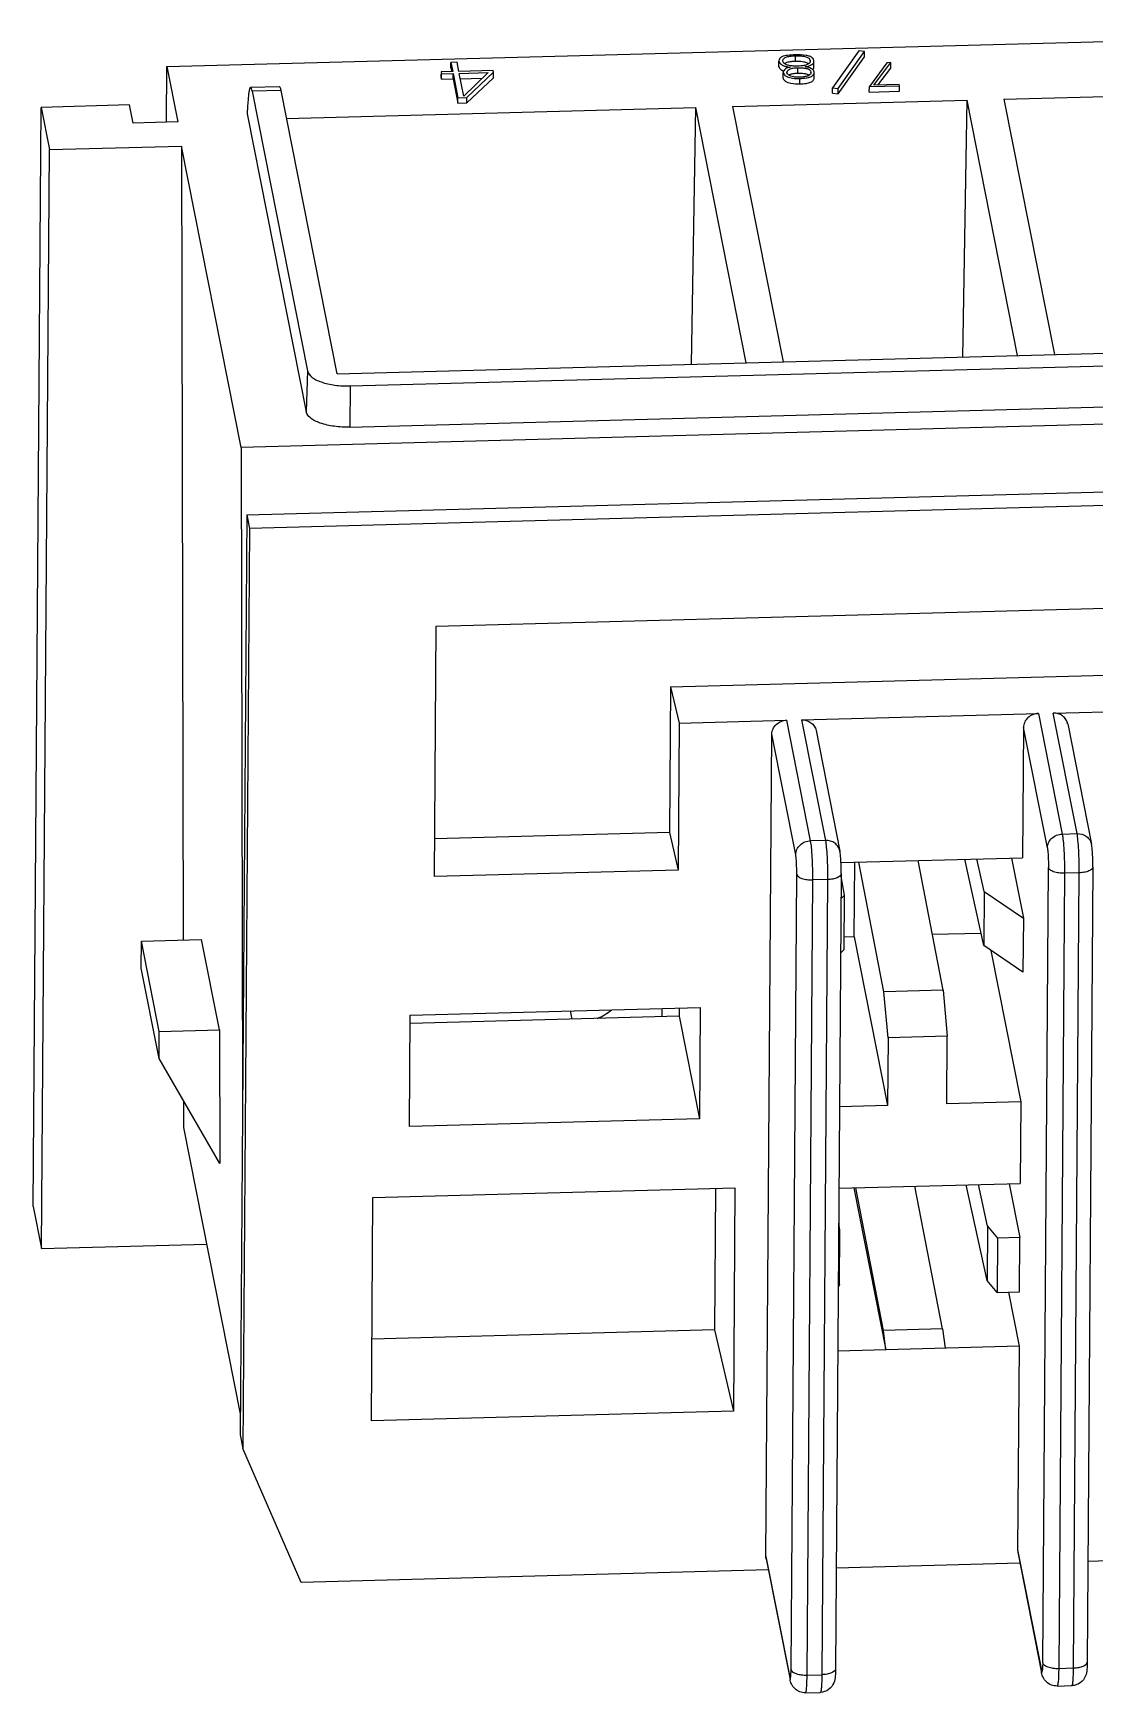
# Model space of a CAD drawing. Header units: millimetres. Extents: x -386 to 595, y -1 to 421.
# Drawn here: x 458.7 to 494.4, y 261.7 to 317.5 of the extents above; entities that cross this region are included whole.
import ezdxf

# ---------------------------------------------------------------- set-up
doc = ezdxf.new("R2010")
doc.units = ezdxf.units.MM
doc.header["$LTSCALE"] = 32.67
doc.layers.get('0').update_dxf_attribs({"linetype": 'CONTINUOUS'})

msp = doc.modelspace()

# ---------------------------------------------------------------- linework, layer by layer
at = {"color": 7, "linetype": 'Continuous'}
for p, q in [((463.18492, 316.40528), (505.18247, 317.52845)), ((486.48027, 316.93904), (485.59608, 315.6942)), ((485.78829, 315.67057), (486.67248, 316.91541)), ((486.67248, 316.91541), (486.48027, 316.93904)), ((486.67116, 316.7327), (486.67248, 316.91541)), ((463.17439, 314.53358), (463.18492, 316.40528)), ((463.18492, 316.40528), (463.55324, 314.54372)), ((472.80892, 316.23481), (472.41752, 316.22434)), ((472.41752, 316.22434), (472.43014, 316.1606)), ((472.74581, 316.36442), (472.74712, 316.54713)), ((472.74581, 316.36442), (472.77165, 316.23381)), ((472.95065, 316.55258), (472.74712, 316.54713)), ((472.74712, 316.54713), (472.80892, 316.23481)), ((473.01244, 316.24025), (472.95065, 316.55258)), ((474.17097, 316.27123), (473.01244, 316.24025)), ((473.28042, 315.36315), (474.18232, 316.21387)), ((474.18232, 316.21387), (474.17097, 316.27123)), ((474.181, 316.03115), (474.18232, 316.21387)), ((483.78856, 316.40686), (483.78894, 316.3966)), ((483.78894, 316.3966), (483.79007, 316.58957)), ((483.78987, 316.58957), (483.79026, 316.57932)), ((484.34201, 316.58751), (484.34333, 316.77023)), ((484.42174, 316.1838), (484.42306, 316.36651)), ((484.83963, 316.5854), (484.83979, 316.60738)), ((484.83979, 316.60738), (484.84293, 316.58537)), ((484.86325, 316.20029), (484.8634, 316.22141)), ((484.8634, 316.22141), (484.86683, 316.19993)), ((484.9688, 316.58292), (484.96573, 316.61075)), ((484.96716, 316.40021), (484.96848, 316.58292)), ((484.97777, 316.19947), (484.97525, 316.22012)), ((485.78697, 315.48785), (486.67116, 316.7327)), ((487.42194, 316.53472), (486.83233, 315.72856)), ((486.98131, 315.7755), (487.55838, 316.53836)), ((487.12103, 315.77923), (487.55706, 316.35565)), ((487.55838, 316.53836), (487.42194, 316.53472)), ((487.55706, 316.35565), (487.55838, 316.53836)), ((466.97694, 315.72786), (466.00199, 315.70178)), ((472.41621, 316.04163), (472.41707, 316.16069)), ((472.41621, 316.04163), (472.42882, 315.97789)), ((472.42882, 315.97789), (472.43014, 316.1606)), ((472.42882, 315.97789), (472.82021, 315.98835)), ((472.43014, 316.1606), (472.82153, 316.17107)), ((472.82021, 315.98835), (472.82153, 316.17107)), ((472.82021, 315.98835), (472.98164, 315.17248)), ((472.82153, 316.17107), (472.98296, 315.35519)), ((473.02505, 316.17651), (473.99571, 316.20247)), ((473.17639, 315.41163), (473.02505, 316.17651)), ((473.06101, 315.99479), (473.80106, 316.01458)), ((473.99571, 316.20247), (473.17639, 315.41163)), ((473.2791, 315.18044), (474.181, 316.03115)), ((483.92885, 316.00944), (483.93017, 316.19216)), ((484.49419, 315.81837), (484.49551, 316.00109)), ((484.97545, 316.01676), (484.97677, 316.19947)), ((485.59477, 315.51149), (485.59608, 315.6942)), ((485.59608, 315.6942), (485.78829, 315.67057)), ((485.78697, 315.48785), (485.78829, 315.67057)), ((486.83102, 315.54584), (486.83233, 315.72856)), ((486.83233, 315.72856), (487.85038, 315.75578)), ((487.84192, 315.79851), (486.98131, 315.7755)), ((487.85038, 315.75578), (487.84192, 315.79851)), ((487.84906, 315.57307), (487.85038, 315.75578)), ((491.3654, 315.30531), (505.40688, 315.68083)), ((461.925, 315.11211), (458.94743, 315.03248)), ((462.04544, 314.50339), (461.925, 315.11211)), ((467.02566, 315.59871), (466.05575, 315.57277)), ((466.05575, 315.57277), (467.91854, 306.15795)), ((468.91253, 306.06214), (467.02566, 315.59871)), ((472.98164, 315.17248), (472.98296, 315.35519)), ((472.98164, 315.17248), (473.2791, 315.18044)), ((472.98296, 315.35519), (473.28042, 315.36315)), ((473.2791, 315.18044), (473.28042, 315.36315)), ((482.22938, 315.06098), (490.12253, 315.27207)), ((485.59477, 315.51149), (485.78697, 315.48785)), ((486.83102, 315.54584), (487.84906, 315.57307)), ((489.9851, 306.6257), (490.12253, 315.27207)), ((491.82355, 306.67486), (490.12253, 315.27207)), ((491.3654, 315.30531), (493.06642, 306.7081)), ((458.68083, 278.03297), (458.94743, 315.03248)), ((458.94743, 315.03248), (459.22846, 313.61214)), ((463.55324, 314.54372), (462.04544, 314.50339)), ((465.88629, 314.81009), (467.86952, 304.78655)), ((467.21151, 314.65935), (480.98651, 315.02774)), ((480.84909, 306.38137), (480.98651, 315.02774)), ((482.68753, 306.43053), (480.98651, 315.02774)), ((482.22938, 315.06098), (483.9304, 306.46377)), ((458.96186, 276.61263), (459.22846, 313.61214)), ((459.22846, 313.61214), (463.67034, 313.73093)), ((463.67034, 313.73093), (463.73225, 287.00539)), ((465.67765, 303.58564), (463.67034, 313.73093)), ((468.91253, 306.06214), (553.74933, 308.33098)), ((469.35078, 305.65375), (553.47645, 307.90357)), ((467.91854, 306.15795), (467.86952, 304.78655)), ((469.34406, 304.26746), (553.46973, 306.51727)), ((557.36593, 306.03771), (465.67765, 303.58564)), ((469.35078, 305.65375), (469.34406, 304.26746)), ((465.67765, 303.58564), (465.72872, 281.54022)), ((465.8712, 301.31348), (557.47249, 303.76322)), ((557.56239, 303.30885), (465.9611, 300.85911)), ((465.8712, 301.31348), (465.64805, 270.34352)), ((465.8712, 301.31348), (465.9611, 300.85911)), ((465.9611, 300.85911), (465.73795, 269.88915)), ((472.25212, 297.56875), (551.22152, 299.68067)), ((472.19138, 289.13934), (472.25212, 297.56875)), ((480.13412, 295.52024), (496.4587, 295.95682)), ((480.13412, 295.52024), (480.09883, 290.62252)), ((480.13412, 295.52024), (480.42719, 294.3042)), ((484.55029, 294.41447), (492.52429, 294.62772)), ((492.52429, 294.62772), (493.32721, 290.56961)), ((493.02266, 294.64105), (496.64738, 294.73799)), ((493.82559, 290.58294), (493.02266, 294.64105)), ((480.42719, 294.3042), (480.39156, 289.35864)), ((480.42719, 294.3042), (484.05191, 294.40114)), ((483.35079, 266.24992), (483.55025, 293.93103)), ((484.35317, 289.87291), (483.55025, 293.93103)), ((484.85484, 290.34303), (484.05191, 294.40114)), ((484.55029, 294.41447), (485.35322, 290.35635)), ((485.03749, 294.05473), (485.84042, 289.99662)), ((492.02262, 294.15761), (491.99102, 289.77248)), ((492.82555, 290.0995), (492.02262, 294.15761)), ((493.50986, 294.28131), (494.31279, 290.2232)), ((480.09883, 290.62252), (472.20055, 290.41129)), ((480.09883, 290.62252), (480.39156, 289.35864)), ((493.32721, 290.56961), (493.82559, 290.58294)), ((485.35322, 290.35635), (484.85484, 290.34303)), ((485.87788, 289.609), (491.99102, 289.77248)), ((486.32231, 287.11178), (486.34039, 289.62136)), ((487.32527, 285.25565), (486.47802, 289.62505)), ((489.31877, 285.30896), (488.47152, 289.67836)), ((490.68152, 286.81285), (490.04355, 289.7204)), ((490.69469, 288.63998), (490.45521, 289.73141)), ((491.61832, 289.76252), (492.018, 287.74244)), ((492.66953, 262.67226), (492.8624, 289.43981)), ((494.35914, 289.46286), (494.16626, 262.69532)), ((480.39156, 289.35864), (472.19138, 289.13934)), ((484.19716, 262.44568), (484.39003, 289.21322)), ((484.73568, 262.2561), (484.92855, 289.02365)), ((485.42693, 289.03698), (484.92855, 289.02365)), ((485.42693, 289.03698), (485.23405, 262.26943)), ((485.88677, 289.23628), (485.69389, 262.46874)), ((485.99684, 288.51435), (485.88609, 289.14247)), ((493.40092, 289.25023), (493.20805, 262.48269)), ((493.8993, 289.26356), (493.40092, 289.25023)), ((493.70642, 262.49601), (493.8993, 289.26356)), ((485.88073, 288.39794), (485.99684, 288.51435)), ((485.98367, 286.68721), (485.99684, 288.51435)), ((490.69469, 288.63998), (490.68152, 286.81285)), ((490.69469, 288.63998), (492.018, 287.74244)), ((492.018, 287.74244), (492.00484, 285.9153)), ((490.59088, 287.22593), (488.95554, 287.1822)), ((462.31569, 286.05412), (462.32228, 286.96768)), ((462.32228, 286.96768), (464.34719, 287.02184)), ((462.92447, 283.9241), (462.32228, 286.96768)), ((464.94939, 283.97825), (464.34719, 287.02184)), ((485.98367, 286.68721), (485.86756, 286.5708)), ((486.32231, 287.11178), (485.98667, 287.1028)), ((486.32231, 287.11178), (487.4464, 281.43042)), ((492.00484, 285.9153), (490.68152, 286.81285)), ((490.92296, 286.64909), (491.93178, 281.55037)), ((462.91789, 283.01053), (462.31569, 286.05412)), ((489.31877, 285.30896), (487.32527, 285.25565)), ((487.46286, 283.71434), (487.32527, 285.25565)), ((489.31877, 285.30896), (489.45636, 283.76765)), ((471.34692, 280.72584), (471.37391, 284.47147)), ((471.37391, 284.47147), (481.14206, 284.73271)), ((480.43243, 284.43722), (471.3813, 284.19516)), ((476.82417, 284.34072), (476.76974, 284.61577)), ((479.84944, 284.69814), (479.84789, 284.42159)), ((480.43465, 284.71379), (480.43243, 284.43722)), ((480.43243, 284.43722), (481.11507, 280.98708)), ((481.14206, 284.73271), (481.11507, 280.98708)), ((462.91789, 283.01053), (462.92447, 283.9241)), ((462.92447, 283.9241), (464.94939, 283.97825)), ((464.94939, 283.97825), (464.95981, 279.48033)), ((487.46286, 283.71434), (487.4464, 281.43042)), ((489.45636, 283.76765), (487.46286, 283.71434)), ((489.4399, 281.48373), (489.45636, 283.76765)), ((464.95981, 279.48033), (462.91789, 283.01053)), ((463.74481, 281.58089), (463.74689, 280.68621)), ((487.4464, 281.43042), (485.83021, 281.38719)), ((491.93178, 281.55037), (489.4399, 281.48373)), ((491.93178, 281.55037), (491.91203, 278.80967)), ((463.74689, 280.68621), (465.65315, 271.05168)), ((481.11507, 280.98708), (471.34692, 280.72584)), ((485.81046, 278.64649), (491.91203, 278.80967)), ((491.53932, 278.7997), (491.89886, 276.98253)), ((470.06623, 270.81467), (470.12038, 278.33051)), ((470.12038, 278.33051), (482.30756, 278.65644)), ((481.65345, 278.63895), (481.61916, 273.87899)), ((482.30756, 278.65644), (482.2534, 271.14059)), ((486.30854, 278.65981), (487.38716, 273.2083)), ((487.30667, 273.85735), (486.3751, 278.66159)), ((489.30017, 273.91067), (488.3686, 278.7149)), ((490.80094, 275.54389), (490.09504, 278.76107)), ((490.81411, 277.37103), (490.50669, 278.77208)), ((458.68083, 278.03297), (458.96186, 276.61263)), ((485.79957, 277.13436), (485.84203, 277.23806)), ((485.84203, 277.23806), (485.80195, 277.46535)), ((485.82886, 275.41092), (485.84203, 277.23806)), ((490.81411, 277.37103), (490.80094, 275.54389)), ((490.81411, 277.37103), (491.1513, 276.96254)), ((458.96186, 276.61263), (464.52345, 276.76137)), ((491.1513, 276.96254), (491.13814, 275.1354)), ((491.89886, 276.98253), (491.1513, 276.96254)), ((491.8857, 275.15539), (491.89886, 276.98253)), ((491.13814, 275.1354), (490.80094, 275.54389)), ((485.82886, 275.41092), (485.7864, 275.30722)), ((491.13814, 275.1354), (491.8857, 275.15539)), ((491.51299, 275.14543), (491.87253, 273.32826)), ((481.61916, 273.87899), (470.08609, 273.57056)), ((481.61916, 273.87899), (482.2534, 271.14059)), ((489.30017, 273.91067), (487.30667, 273.85735)), ((487.38716, 273.2083), (487.30667, 273.85735)), ((489.30017, 273.91067), (489.38066, 273.26162)), ((491.87253, 273.32826), (485.77097, 273.16508)), ((491.87253, 273.32826), (491.82316, 266.4765)), ((482.2534, 271.14059), (470.06623, 270.81467)), ((465.64805, 270.34352), (465.73795, 269.88915)), ((467.69853, 265.37462), (465.73795, 269.88915)), ((529.7809, 267.03493), (494.19068, 266.08312)), ((483.3593, 266.16457), (483.35079, 266.24992)), ((483.35079, 266.24992), (484.15372, 262.1918)), ((483.35867, 266.1662), (484.1616, 262.10808)), ((491.90441, 266.02198), (485.7183, 265.85654)), ((491.82316, 266.4765), (491.83197, 266.39086)), ((491.82316, 266.4765), (492.62609, 262.41838)), ((491.83105, 266.39278), (492.63397, 262.33467)), ((483.43204, 265.79539), (467.69853, 265.37462)), ((484.15372, 262.1918), (484.1616, 262.10808)), ((484.73568, 262.2561), (485.23405, 262.26943)), ((492.63397, 262.33467), (492.62609, 262.41838)), ((493.20805, 262.48269), (493.70642, 262.49601)), ((484.68212, 261.66227), (485.18049, 261.6756)), ((493.15449, 261.88885), (493.65286, 261.90218))]:
    msp.add_line(p, q, dxfattribs=at)
for centre, radius, start, end in [((483.97433, 316.58833), 0.18426, 175.656254, 179.615208), ((484.79927, 316.16301), 0.19152, 45.988998, 50.977084), ((484.22934, 316.4357), 0.40676, 244.168024, 246.705568)]:
    msp.add_arc(centre, radius, start, end, dxfattribs=at)
for centre, major_axis, ratio, start_param, end_param in [((466.00673, 314.20137), (-0.00408, 1.50042), 0.08662262, -0.41797671, 1.15281961), ((467.02883, 314.22871), (-0.05208, 1.49914), 0.07247094, -0.42063627, -0.00094268), ((476.86707, 286.01755), (1.95865, 0.40464), 0.91751067, -1.34163672, -1.06137746)]:
    msp.add_ellipse(centre, major_axis=major_axis, ratio=ratio, start_param=start_param, end_param=end_param, dxfattribs=at)
for points, knots in [([(484.3377, 316.80015), (484.25209, 316.79786), (484.09979, 316.78781), (483.94903, 316.75821), (483.88577, 316.73651)], [0, 0, 0, 0, 0.56151108, 1, 1, 1, 1]), ([(484.90908, 316.70219), (484.8841, 316.72286), (484.81589, 316.75733), (484.62431, 316.80185), (484.45892, 316.80339), (484.3377, 316.80015)], [0, 0, 0, 0, 0.16539085, 0.38157413, 1, 1, 1, 1]), ([(484.34333, 316.77023), (484.41092, 316.77203), (484.5303, 316.77046), (484.68453, 316.74485), (484.79523, 316.69631), (484.83413, 316.63596), (484.83979, 316.60738)], [0, 0, 0, 0, 0.36517736, 0.64216329, 0.8426899, 1, 1, 1, 1]), ([(483.78894, 316.3966), (483.79172, 316.38738), (483.80676, 316.34968), (483.83571, 316.31871), (483.86029, 316.30021)], [0, 0, 0, 0, 0.23839564, 1, 1, 1, 1]), ([(483.79026, 316.57932), (483.7928, 316.57088), (483.80617, 316.53663), (483.83113, 316.50769), (483.8526, 316.49001)], [0, 0, 0, 0, 0.2404475, 1, 1, 1, 1]), ([(483.88577, 316.73651), (483.85964, 316.72235), (483.81227, 316.68638), (483.79266, 316.62931), (483.79059, 316.60229)], [0, 0, 0, 0, 0.52301124, 1, 1, 1, 1]), ([(483.8526, 316.49001), (483.85654, 316.48677), (483.87356, 316.47359), (483.89206, 316.46238), (483.9066, 316.45474)], [0, 0, 0, 0, 0.23685777, 1, 1, 1, 1]), ([(483.86029, 316.30021), (483.86618, 316.29578), (483.89244, 316.27762), (483.92128, 316.2634), (483.94397, 316.25409)], [0, 0, 0, 0, 0.23110537, 1, 1, 1, 1]), ([(483.9066, 316.45474), (483.91213, 316.45184), (483.93592, 316.44006), (483.96073, 316.43039), (483.97996, 316.4239)], [0, 0, 0, 0, 0.23533702, 1, 1, 1, 1]), ([(483.9162, 316.58268), (483.91577, 316.60966), (483.93572, 316.6714), (484.03035, 316.72878), (484.16911, 316.76098), (484.27946, 316.76852), (484.34333, 316.77023)], [0, 0, 0, 0, 0.15939028, 0.34989492, 0.62259708, 1, 1, 1, 1]), ([(484.076, 316.45598), (484.03915, 316.46799), (483.97364, 316.49649), (483.92743, 316.55381), (483.9162, 316.58268)], [0, 0, 0, 0, 0.55574482, 1, 1, 1, 1]), ([(484.16669, 316.38319), (484.14021, 316.37757), (484.06076, 316.35741), (483.97763, 316.31409), (483.94963, 316.26514)], [0, 0, 0, 0, 0.32432863, 1, 1, 1, 1]), ([(483.9731, 316.50917), (484.00043, 316.52887), (484.07606, 316.55961), (484.15495, 316.57282), (484.20084, 316.57812)], [0, 0, 0, 0, 0.42176651, 1, 1, 1, 1]), ([(483.97996, 316.4239), (483.99352, 316.41933), (484.05462, 316.40096), (484.11766, 316.38966), (484.16669, 316.38319)], [0, 0, 0, 0, 0.22450493, 1, 1, 1, 1]), ([(484.05611, 316.19553), (484.05608, 316.2204), (484.07245, 316.27587), (484.1536, 316.33027), (484.2736, 316.35935), (484.36831, 316.36549), (484.42306, 316.36651)], [0, 0, 0, 0, 0.1683359, 0.36064234, 0.62937922, 1, 1, 1, 1]), ([(484.23483, 316.42438), (484.21987, 316.426), (484.16629, 316.43282), (484.11306, 316.4439), (484.076, 316.45598)], [0, 0, 0, 0, 0.27853032, 1, 1, 1, 1]), ([(484.20084, 316.57812), (484.21167, 316.57937), (484.2586, 316.58413), (484.30576, 316.58654), (484.34201, 316.58751)], [0, 0, 0, 0, 0.23112933, 1, 1, 1, 1]), ([(484.4135, 316.41557), (484.39734, 316.41561), (484.3377, 316.41636), (484.27806, 316.4197), (484.23483, 316.42438)], [0, 0, 0, 0, 0.2710372, 1, 1, 1, 1]), ([(484.34201, 316.58751), (484.35496, 316.58786), (484.40366, 316.58875), (484.45241, 316.58794), (484.48813, 316.58602)], [0, 0, 0, 0, 0.26573093, 1, 1, 1, 1]), ([(484.55498, 316.42828), (484.54407, 316.42684), (484.49705, 316.42119), (484.4498, 316.41757), (484.4135, 316.41557)], [0, 0, 0, 0, 0.23231927, 1, 1, 1, 1]), ([(484.42306, 316.36651), (484.48352, 316.36763), (484.58983, 316.3657), (484.72672, 316.34303), (484.82461, 316.30009), (484.85841, 316.24665), (484.8634, 316.22141)], [0, 0, 0, 0, 0.36810962, 0.64468979, 0.84340811, 1, 1, 1, 1]), ([(484.48813, 316.58602), (484.50089, 316.58533), (484.54778, 316.58216), (484.59455, 316.57632), (484.62815, 316.56973)], [0, 0, 0, 0, 0.27170335, 1, 1, 1, 1]), ([(484.78235, 316.49405), (484.75402, 316.47614), (484.67845, 316.44818), (484.60036, 316.43428), (484.55498, 316.42828)], [0, 0, 0, 0, 0.42278392, 1, 1, 1, 1]), ([(484.62815, 316.56973), (484.64567, 316.56629), (484.70372, 316.55261), (484.76159, 316.52857), (484.79316, 316.50074)], [0, 0, 0, 0, 0.2979515, 1, 1, 1, 1]), ([(484.67046, 316.39667), (484.71511, 316.40471), (484.79274, 316.42222), (484.88977, 316.46183), (484.95371, 316.51455), (484.96832, 316.56171), (484.96848, 316.58292)], [0, 0, 0, 0, 0.36144985, 0.63163173, 0.83100703, 1, 1, 1, 1]), ([(484.8285, 316.36055), (484.81715, 316.36465), (484.76557, 316.38109), (484.71211, 316.39099), (484.67046, 316.39667)], [0, 0, 0, 0, 0.2229814, 1, 1, 1, 1]), ([(484.84195, 316.58538), (484.84183, 316.56801), (484.82974, 316.52971), (484.79948, 316.50488), (484.78235, 316.49405)], [0, 0, 0, 0, 0.46147098, 1, 1, 1, 1]), ([(484.91986, 316.3118), (484.9138, 316.31672), (484.88568, 316.33701), (484.85372, 316.35145), (484.8285, 316.36055)], [0, 0, 0, 0, 0.22545995, 1, 1, 1, 1]), ([(484.92187, 316.30847), (484.92596, 316.31206), (484.94052, 316.32601), (484.95236, 316.34302), (484.95817, 316.35657)], [0, 0, 0, 0, 0.26947626, 1, 1, 1, 1]), ([(484.97525, 316.22012), (484.97187, 316.24258), (484.95884, 316.27239), (484.93813, 316.29516), (484.93234, 316.30076)], [0, 0, 0, 0, 0.7382892, 1, 1, 1, 1]), ([(483.92885, 316.00944), (483.93208, 316.00055), (483.94822, 315.96473), (483.97618, 315.93496), (484, 315.91726)], [0, 0, 0, 0, 0.24175238, 1, 1, 1, 1]), ([(483.93017, 316.19216), (483.93949, 316.16649), (483.97308, 316.11556), (484.02378, 316.08331), (484.0521, 316.06958)], [0, 0, 0, 0, 0.46461474, 1, 1, 1, 1]), ([(484, 315.91726), (484.05443, 315.87681), (484.22328, 315.82558), (484.39225, 315.81824), (484.49419, 315.81837)], [0, 0, 0, 0, 0.39944619, 1, 1, 1, 1]), ([(484.19197, 316.0821), (484.16095, 316.09302), (484.10498, 316.1197), (484.06644, 316.16999), (484.05611, 316.19553)], [0, 0, 0, 0, 0.54417367, 1, 1, 1, 1]), ([(484.06848, 316.06209), (484.12458, 316.03791), (484.26775, 316.0069), (484.41216, 316.00098), (484.49551, 316.00109)], [0, 0, 0, 0, 0.42291868, 1, 1, 1, 1]), ([(484.11684, 316.12183), (484.12592, 316.1278), (484.17202, 316.15275), (484.22391, 316.16477), (484.26474, 316.17132)], [0, 0, 0, 0, 0.20819773, 1, 1, 1, 1]), ([(484.32478, 316.05316), (484.31228, 316.05469), (484.2674, 316.06108), (484.22288, 316.07122), (484.19197, 316.0821)], [0, 0, 0, 0, 0.2775954, 1, 1, 1, 1]), ([(484.26474, 316.17132), (484.27636, 316.17318), (484.32842, 316.18027), (484.381, 316.18304), (484.42174, 316.1838)], [0, 0, 0, 0, 0.22407712, 1, 1, 1, 1]), ([(484.48706, 316.04382), (484.47229, 316.04392), (484.41811, 316.0449), (484.36392, 316.04836), (484.32478, 316.05316)], [0, 0, 0, 0, 0.27242441, 1, 1, 1, 1]), ([(484.42174, 316.1838), (484.43322, 316.18401), (484.47636, 316.18448), (484.51953, 316.18355), (484.55114, 316.18176)], [0, 0, 0, 0, 0.26613514, 1, 1, 1, 1]), ([(484.64594, 316.06075), (484.63407, 316.05873), (484.58138, 316.05079), (484.52823, 316.04622), (484.48706, 316.04382)], [0, 0, 0, 0, 0.22587846, 1, 1, 1, 1]), ([(484.49419, 315.81837), (484.56391, 315.82203), (484.68519, 315.83302), (484.82445, 315.86516), (484.90428, 315.90407), (484.9446, 315.93598), (484.96998, 315.97417), (484.97535, 316.00283), (484.97545, 316.01676)], [0, 0, 0, 0, 0.3743304, 0.65269329, 0.75933698, 0.84817739, 0.92529847, 1, 1, 1, 1]), ([(484.49551, 316.00109), (484.56523, 316.00474), (484.68651, 316.01573), (484.82577, 316.04787), (484.9056, 316.08678), (484.94592, 316.11869), (484.97129, 316.15688), (484.97667, 316.18554), (484.97677, 316.19947)], [0, 0, 0, 0, 0.3743304, 0.65269329, 0.75933698, 0.84817739, 0.92529847, 1, 1, 1, 1]), ([(484.55114, 316.18176), (484.56245, 316.18111), (484.60396, 316.17822), (484.64537, 316.17307), (484.6751, 316.16731)], [0, 0, 0, 0, 0.27223412, 1, 1, 1, 1]), ([(484.77837, 316.09728), (484.76937, 316.09328), (484.72656, 316.07669), (484.68145, 316.06678), (484.64594, 316.06075)], [0, 0, 0, 0, 0.21456562, 1, 1, 1, 1]), ([(484.6751, 316.16731), (484.68464, 316.16547), (484.71873, 316.15806), (484.7523, 316.14732), (484.77506, 316.13651)], [0, 0, 0, 0, 0.27821486, 1, 1, 1, 1]), ([(484.8526, 316.15469), (484.84905, 316.1489), (484.82951, 316.1238), (484.80101, 316.10733), (484.77837, 316.09728)], [0, 0, 0, 0, 0.21519164, 1, 1, 1, 1]), ([(467.91854, 306.15795), (467.93461, 306.07676), (468.03462, 305.96076), (468.20752, 305.85577), (468.46431, 305.74865), (468.85064, 305.66602), (469.17879, 305.64915), (469.35078, 305.65375)], [0, 0, 0, 0, 0.15579406, 0.26071516, 0.38425424, 0.67613274, 1, 1, 1, 1]), ([(469.34406, 304.26746), (469.16699, 304.26272), (468.82915, 304.28009), (468.43141, 304.36516), (468.16703, 304.47545), (467.98903, 304.58353), (467.88606, 304.70296), (467.86952, 304.78655)], [0, 0, 0, 0, 0.32386726, 0.61574576, 0.73928484, 0.84420594, 1, 1, 1, 1]), ([(492.52429, 294.62772), (492.45927, 294.62598), (492.32961, 294.59905), (492.16431, 294.49477), (492.05116, 294.34094), (492.02305, 294.21766), (492.02262, 294.15761)], [0, 0, 0, 0, 0.25873753, 0.51398324, 0.76109466, 1, 1, 1, 1]), ([(493.50939, 294.28332), (493.49895, 294.33464), (493.45735, 294.43525), (493.3055, 294.59427), (493.13295, 294.644), (493.02266, 294.64105)], [0, 0, 0, 0, 0.24231591, 0.48949625, 1, 1, 1, 1]), ([(483.55025, 293.93103), (483.55068, 293.99107), (483.57879, 294.11436), (483.69194, 294.26819), (483.85724, 294.37247), (483.98691, 294.3994), (484.05191, 294.40114)], [0, 0, 0, 0, 0.23888301, 0.48601683, 0.74128623, 1, 1, 1, 1]), ([(484.55029, 294.41447), (484.66063, 294.41742), (484.83329, 294.36763), (484.98513, 294.20845), (485.02669, 294.10775), (485.03709, 294.0564)], [0, 0, 0, 0, 0.51048887, 0.75769806, 1, 1, 1, 1]), ([(492.82555, 290.0995), (492.82598, 290.15954), (492.85409, 290.28283), (492.96724, 290.43665), (493.13254, 290.54094), (493.26221, 290.56787), (493.32721, 290.56961)], [0, 0, 0, 0, 0.23888301, 0.48601683, 0.74128623, 1, 1, 1, 1]), ([(493.32721, 290.56961), (493.34189, 290.49542), (493.36248, 290.31035), (493.39398, 289.87079), (493.40276, 289.50524), (493.40092, 289.25023)], [0, 0, 0, 0, 0.1715538, 0.42152353, 1, 1, 1, 1]), ([(493.82559, 290.58294), (493.93621, 290.58589), (494.10935, 290.53582), (494.26121, 290.37583), (494.30251, 290.27471), (494.31272, 290.22319)], [0, 0, 0, 0, 0.51048732, 0.75768692, 1, 1, 1, 1]), ([(493.8993, 289.26356), (493.90113, 289.51857), (493.89235, 289.88412), (493.86086, 290.32368), (493.84027, 290.50874), (493.82559, 290.58294)], [0, 0, 0, 0, 0.57847647, 0.8284462, 1, 1, 1, 1]), ([(484.35317, 289.87291), (484.35361, 289.93296), (484.38172, 290.05624), (484.49487, 290.21007), (484.66017, 290.31435), (484.78983, 290.34129), (484.85484, 290.34303)], [0, 0, 0, 0, 0.23888301, 0.48601683, 0.74128623, 1, 1, 1, 1]), ([(484.92855, 289.02365), (484.93039, 289.27866), (484.92161, 289.64421), (484.89011, 290.08377), (484.86952, 290.26884), (484.85484, 290.34303)], [0, 0, 0, 0, 0.57847647, 0.82844621, 1, 1, 1, 1]), ([(485.84035, 289.99661), (485.83014, 290.04813), (485.78884, 290.14925), (485.63698, 290.30923), (485.46384, 290.35931), (485.35322, 290.35635)], [0, 0, 0, 0, 0.24231308, 0.48951268, 1, 1, 1, 1]), ([(485.35322, 290.35635), (485.36789, 290.28216), (485.38849, 290.0971), (485.41998, 289.65754), (485.42876, 289.29199), (485.42693, 289.03698)], [0, 0, 0, 0, 0.17155379, 0.42152353, 1, 1, 1, 1]), ([(485.88677, 289.23628), (485.88778, 289.37739), (485.88264, 289.5807), (485.86428, 289.83418), (485.85032, 289.94658), (485.84042, 289.99662)], [0, 0, 0, 0, 0.55517455, 0.79932702, 1, 1, 1, 1]), ([(492.82555, 290.0995), (492.83289, 290.0624), (492.84318, 289.96987), (492.85893, 289.75009), (492.86332, 289.56731), (492.8624, 289.43981)], [0, 0, 0, 0, 0.1715595, 0.42151682, 1, 1, 1, 1]), ([(494.35914, 289.46286), (494.36015, 289.60397), (494.35501, 289.80728), (494.33665, 290.06076), (494.32269, 290.17316), (494.31279, 290.2232)], [0, 0, 0, 0, 0.55517455, 0.79932702, 1, 1, 1, 1]), ([(484.39003, 289.21322), (484.39095, 289.34073), (484.38656, 289.52352), (484.37081, 289.7433), (484.36051, 289.83583), (484.35317, 289.87291)], [0, 0, 0, 0, 0.57848926, 0.82848723, 1, 1, 1, 1]), ([(493.40092, 289.25023), (493.33626, 289.2485), (493.21286, 289.25448), (493.04719, 289.29132), (492.92354, 289.34597), (492.86844, 289.40928), (492.8624, 289.43981)], [0, 0, 0, 0, 0.32407709, 0.61623993, 0.84410534, 1, 1, 1, 1]), ([(494.35911, 289.46286), (494.35849, 289.39927), (494.23312, 289.31792), (494.07253, 289.27751), (493.95903, 289.26515), (493.8993, 289.26356)], [0, 0, 0, 0, 0.36346267, 0.65845453, 1, 1, 1, 1]), ([(484.39003, 289.21322), (484.39607, 289.1827), (484.45117, 289.11939), (484.57482, 289.06474), (484.74049, 289.0279), (484.86389, 289.02192), (484.92855, 289.02365)], [0, 0, 0, 0, 0.15589465, 0.38376007, 0.67592293, 1, 1, 1, 1]), ([(485.88674, 289.23628), (485.88612, 289.17269), (485.76075, 289.09134), (485.60016, 289.05093), (485.48666, 289.03857), (485.42693, 289.03698)], [0, 0, 0, 0, 0.36346267, 0.65845453, 1, 1, 1, 1]), ([(492.66953, 262.67226), (492.66942, 262.65761), (492.66879, 262.60411), (492.66724, 262.5506), (492.66515, 262.51181)], [0, 0, 0, 0, 0.27384249, 1, 1, 1, 1]), ([(492.66953, 262.67226), (492.67557, 262.64174), (492.73067, 262.57843), (492.85432, 262.52378), (493.01998, 262.48694), (493.14339, 262.48096), (493.20805, 262.48269)], [0, 0, 0, 0, 0.15589466, 0.38376007, 0.67592291, 1, 1, 1, 1]), ([(494.16626, 262.69532), (494.16567, 262.61344), (494.16273, 262.45649), (494.1246, 262.20131), (493.95107, 261.97138), (493.75191, 261.90483), (493.65286, 261.90218)], [0, 0, 0, 0, 0.2317127, 0.44536085, 0.71959781, 1, 1, 1, 1]), ([(493.70642, 262.49601), (493.76616, 262.49761), (493.87966, 262.50997), (494.04025, 262.55037), (494.16562, 262.63173), (494.16624, 262.69532)], [0, 0, 0, 0, 0.34154547, 0.63653733, 1, 1, 1, 1]), ([(484.15372, 262.1918), (484.15577, 262.18144), (484.15878, 262.16752), (484.16441, 262.15401), (484.16857, 262.14794), (484.17451, 262.15028), (484.17713, 262.15752), (484.18059, 262.16808), (484.18219, 262.17697), (484.18307, 262.18211)], [0, 0, 0, 0, 0.37708647, 0.48811669, 0.55145964, 0.59765632, 0.68039882, 0.81385012, 1, 1, 1, 1]), ([(484.68212, 261.66227), (484.61625, 261.66051), (484.48263, 261.68349), (484.31358, 261.79091), (484.20509, 261.94307), (484.17184, 262.05633), (484.1616, 262.10808)], [0, 0, 0, 0, 0.26550182, 0.52978102, 0.78743852, 1, 1, 1, 1]), ([(484.18307, 262.18211), (484.18421, 262.18875), (484.18907, 262.22368), (484.19139, 262.25889), (484.1929, 262.28736)], [0, 0, 0, 0, 0.19119493, 1, 1, 1, 1]), ([(484.1929, 262.28736), (484.19352, 262.29916), (484.19587, 262.35191), (484.19686, 262.40471), (484.19716, 262.44568)], [0, 0, 0, 0, 0.22383888, 1, 1, 1, 1]), ([(484.19716, 262.44568), (484.2032, 262.41516), (484.2583, 262.35185), (484.38195, 262.2972), (484.54761, 262.26035), (484.67102, 262.25437), (484.73568, 262.2561)], [0, 0, 0, 0, 0.15589466, 0.38376007, 0.67592291, 1, 1, 1, 1]), ([(484.68212, 261.66227), (484.68712, 261.66241), (484.69706, 261.67945), (484.70408, 261.70917), (484.71306, 261.76114), (484.72345, 261.86364), (484.73243, 262.03137), (484.73509, 262.17525), (484.73568, 262.2561)], [0, 0, 0, 0, 0.02496263, 0.07915578, 0.16497072, 0.28128837, 0.59662892, 1, 1, 1, 1]), ([(485.69389, 262.46874), (485.6933, 262.38686), (485.69036, 262.22991), (485.65222, 261.97473), (485.4787, 261.7448), (485.27954, 261.67825), (485.18049, 261.6756)], [0, 0, 0, 0, 0.2317127, 0.44536085, 0.71959781, 1, 1, 1, 1]), ([(485.23405, 262.26943), (485.23347, 262.18858), (485.2308, 262.0447), (485.22183, 261.87697), (485.21144, 261.77447), (485.20246, 261.7225), (485.19543, 261.69278), (485.1855, 261.67574), (485.18049, 261.6756)], [0, 0, 0, 0, 0.40337108, 0.71871162, 0.83502928, 0.92084422, 0.97503737, 1, 1, 1, 1]), ([(485.69386, 262.46874), (485.69325, 262.40515), (485.56788, 262.32379), (485.40728, 262.28338), (485.29379, 262.27103), (485.23405, 262.26943)], [0, 0, 0, 0, 0.36346267, 0.65845454, 1, 1, 1, 1]), ([(492.64183, 262.37547), (492.63724, 262.37683), (492.63179, 262.39479), (492.62815, 262.40796), (492.62609, 262.41838)], [0, 0, 0, 0, 0.31032143, 1, 1, 1, 1]), ([(493.15449, 261.88885), (493.08862, 261.88709), (492.955, 261.91007), (492.78595, 262.01749), (492.67746, 262.16965), (492.64421, 262.28291), (492.63397, 262.33467)], [0, 0, 0, 0, 0.26550182, 0.52978102, 0.78743852, 1, 1, 1, 1]), ([(492.66515, 262.51181), (492.66408, 262.49193), (492.66222, 262.45816), (492.65592, 262.41284), (492.65305, 262.39019), (492.64511, 262.37451), (492.64183, 262.37547)], [0, 0, 0, 0, 0.4248859, 0.73708253, 0.9269785, 1, 1, 1, 1]), ([(493.20805, 262.48269), (493.20747, 262.40183), (493.2048, 262.25795), (493.19583, 262.09022), (493.18544, 261.98772), (493.17646, 261.93575), (493.16943, 261.90603), (493.15949, 261.88899), (493.15449, 261.88885)], [0, 0, 0, 0, 0.40337108, 0.71871163, 0.83502928, 0.92084422, 0.97503737, 1, 1, 1, 1]), ([(493.65286, 261.90218), (493.65787, 261.90232), (493.6678, 261.91936), (493.67483, 261.94908), (493.68381, 262.00105), (493.6942, 262.10355), (493.70318, 262.27128), (493.70584, 262.41516), (493.70642, 262.49601)], [0, 0, 0, 0, 0.02496263, 0.07915578, 0.16497072, 0.28128837, 0.59662892, 1, 1, 1, 1])]:
    msp.add_open_spline(points, degree=3, knots=knots, dxfattribs=at)
for points in [[(483.93544, 316.23041), (483.93215, 316.21797), (483.93049, 316.20503), (483.93017, 316.19216)], [(483.94963, 316.26514), (483.94342, 316.25429), (483.93863, 316.2425), (483.93544, 316.23041)], [(484.92967, 316.68244), (484.92334, 316.68954), (484.91641, 316.69613), (484.90908, 316.70219)], [(484.96573, 316.61075), (484.96054, 316.63699), (484.94747, 316.66248), (484.92967, 316.68244)], [(484.95817, 316.35657), (484.96403, 316.37021), (484.96705, 316.38535), (484.96716, 316.40021)], [(484.77506, 316.13651), (484.78657, 316.13104), (484.79774, 316.12473), (484.80813, 316.11735)], [(484.86552, 316.19994), (484.8654, 316.18426), (484.86081, 316.16806), (484.8526, 316.15469)]]:
    msp.add_open_spline(points, degree=3, dxfattribs=at)

doc.saveas('drawing.dxf')
